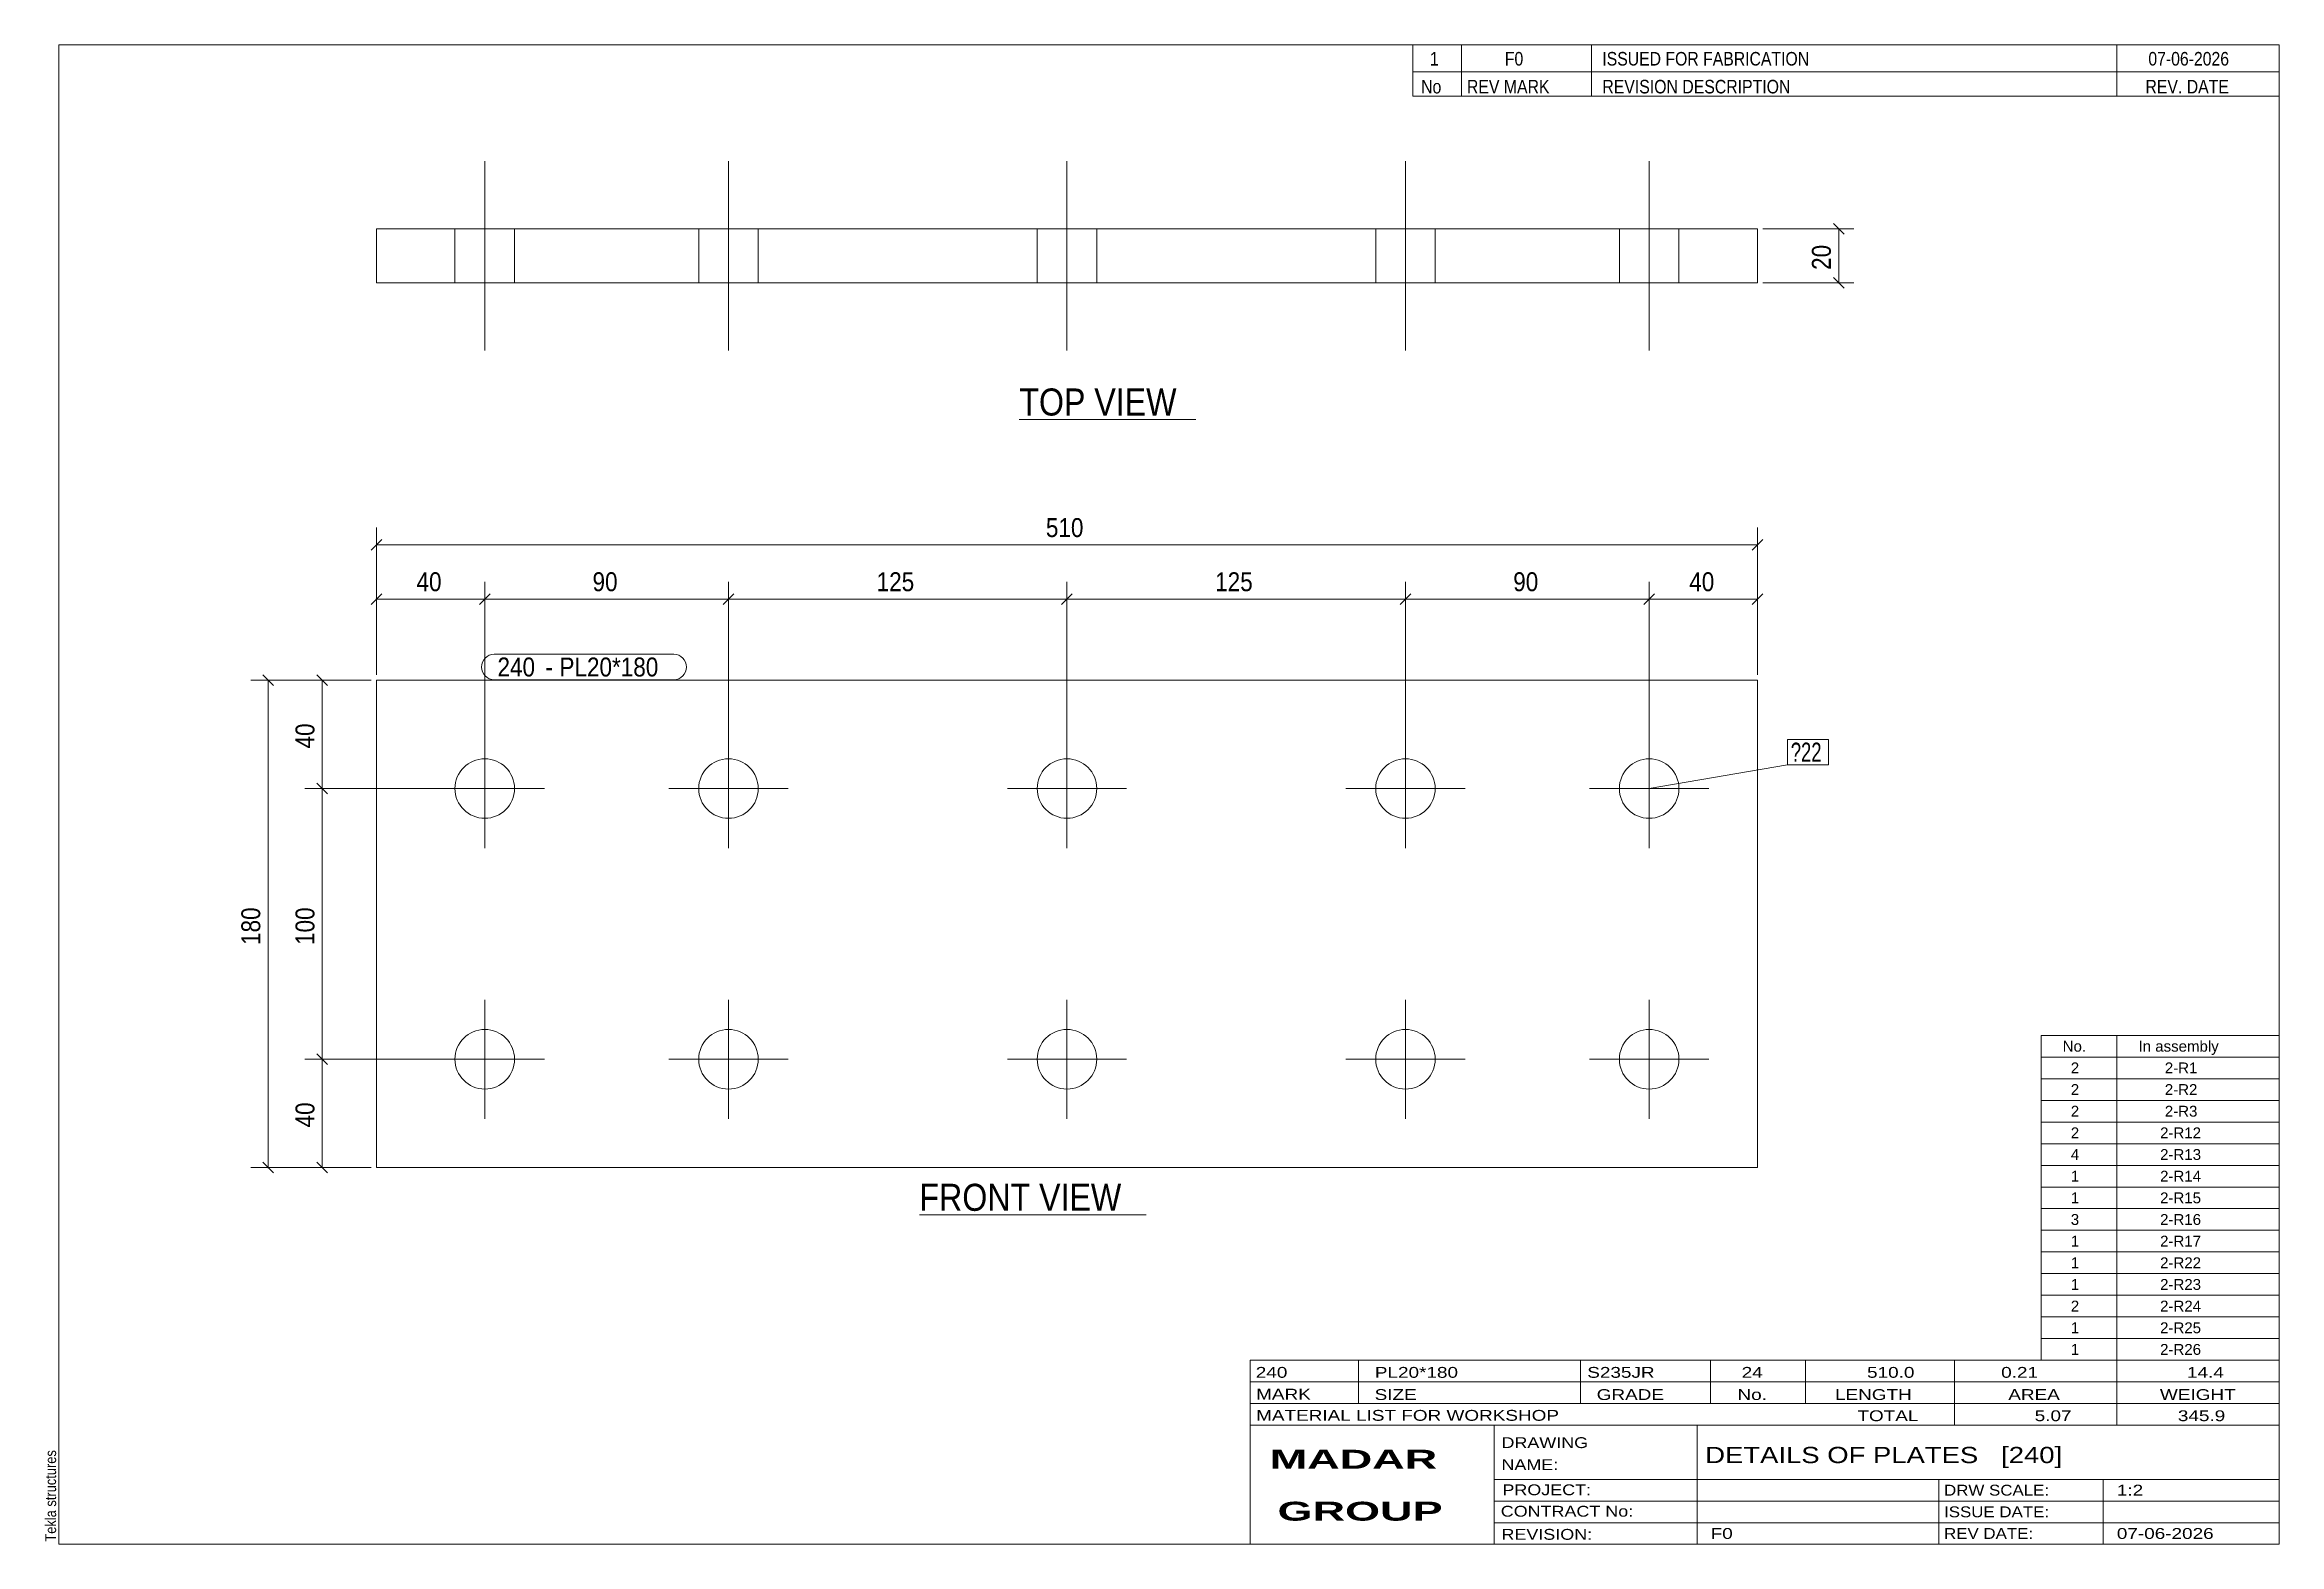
# Model space of a CAD drawing. Header units: millimetres. Extents: x 2 to 415, y 5 to 282.
import ezdxf

# ---------------------------------------------------------------- set-up
doc = ezdxf.new("R2010")
doc.units = ezdxf.units.MM
doc.linetypes.add('XKITLINE00', pattern=[0])
for name, color, linetype, lineweight in [('Bolt', 3, 'Continuous', 0), ('BoltMark', 7, 'Continuous', 0), ('Dimensions', 7, 'Continuous', 0), ('DrawingSheet', 5, 'Continuous', 0), ('OtherObjectType', 7, 'Continuous', 0), ('Part', 2, 'Continuous', 0), ('PartMark', 7, 'Continuous', 0)]:
    doc.layers.add(name, color=color, linetype=linetype, lineweight=lineweight)
doc.styles.add('ARIAL', font='ARIAL.TTF')
doc.styles.add('ARIAL_BOLD', font='ARIALBD.TTF')
doc.styles.add('ARIAL_NARROW', font='ARIALN.TTF')

# ---------------------------------------------------------------- blocks, each defined once
blk = doc.blocks.new('*A1')
at = {"layer": 'Bolt', "color": 3, "linetype": 'XKITLINE00', "lineweight": 0}
for p, q in [((83.65, 155.6), (83.65, 133.6)), ((128.65, 155.6), (128.65, 133.6)), ((191.15, 155.6), (191.15, 133.6)), ((253.65, 155.6), (253.65, 133.6)), ((298.65, 155.6), (298.65, 133.6)), ((72.65, 144.6), (94.65, 144.6)), ((117.65, 144.6), (139.65, 144.6)), ((180.15, 144.6), (202.15, 144.6)), ((242.65, 144.6), (264.65, 144.6)), ((287.65, 144.6), (309.65, 144.6)), ((83.65, 105.6), (83.65, 83.6)), ((128.65, 105.6), (128.65, 83.6)), ((191.15, 105.6), (191.15, 83.6)), ((253.65, 105.6), (253.65, 83.6)), ((298.65, 105.6), (298.65, 83.6)), ((72.65, 94.6), (94.65, 94.6)), ((117.65, 94.6), (139.65, 94.6)), ((180.15, 94.6), (202.15, 94.6)), ((242.65, 94.6), (264.65, 94.6)), ((287.65, 94.6), (309.65, 94.6))]:
    blk.add_line(p, q, dxfattribs=at)
for centre in [(83.65, 144.6), (128.65, 144.6), (191.15, 144.6), (253.65, 144.6), (298.65, 144.6), (83.65, 94.6), (128.65, 94.6), (191.15, 94.6), (253.65, 94.6), (298.65, 94.6)]:
    blk.add_circle(centre, 5.5, dxfattribs=at)
blk = doc.blocks.new('*A2')
at = {"layer": 'Part', "color": 2, "linetype": 'XKITLINE00', "lineweight": 0}
for p, q in [((318.65, 164.6), (63.65, 164.6)), ((63.65, 164.6), (63.65, 74.6)), ((318.65, 74.6), (318.65, 164.6)), ((63.65, 74.6), (318.65, 74.6))]:
    blk.add_line(p, q, dxfattribs=at)
blk = doc.blocks.new('*A3')
at = {"layer": 'Bolt', "color": 3, "linetype": 'XKITLINE00', "lineweight": 0}
for p, q in [((83.65, 260.5), (83.65, 225.5)), ((83.65, 260.5), (83.65, 225.5)), ((128.65, 260.5), (128.65, 225.5)), ((128.65, 260.5), (128.65, 225.5)), ((191.15, 260.5), (191.15, 225.5)), ((191.15, 260.5), (191.15, 225.5)), ((253.65, 260.5), (253.65, 225.5)), ((253.65, 260.5), (253.65, 225.5)), ((298.65, 260.5), (298.65, 225.5)), ((298.65, 260.5), (298.65, 225.5)), ((78.15, 248), (78.15, 238)), ((78.15, 248), (78.15, 238)), ((89.15, 248), (89.15, 238)), ((89.15, 248), (89.15, 238)), ((123.15, 248), (123.15, 238)), ((123.15, 248), (123.15, 238)), ((134.15, 248), (134.15, 238)), ((134.15, 248), (134.15, 238)), ((185.65, 248), (185.65, 238)), ((185.65, 248), (185.65, 238)), ((196.65, 248), (196.65, 238)), ((196.65, 248), (196.65, 238)), ((248.15, 248), (248.15, 238)), ((248.15, 248), (248.15, 238)), ((259.15, 248), (259.15, 238)), ((259.15, 248), (259.15, 238)), ((293.15, 248), (293.15, 238)), ((293.15, 248), (293.15, 238)), ((304.15, 248), (304.15, 238)), ((304.15, 248), (304.15, 238))]:
    blk.add_line(p, q, dxfattribs=at)
blk = doc.blocks.new('*A4')
at = {"layer": 'Part', "color": 2, "linetype": 'XKITLINE00', "lineweight": 0}
for p, q in [((318.65, 248), (63.65, 248)), ((63.65, 248), (63.65, 238)), ((318.65, 248), (318.65, 238)), ((318.65, 238), (63.65, 238))]:
    blk.add_line(p, q, dxfattribs=at)
blk = doc.blocks.new('*A5')
at = {"layer": 'DrawingSheet', "color": 5, "linetype": 'XKITLINE00', "lineweight": 0}
for p, q in [((415, 282), (5, 282)), ((5, 282), (5, 5)), ((415, 5), (415, 282)), ((5, 5), (415, 5))]:
    blk.add_line(p, q, dxfattribs=at)
at = {"layer": 'DrawingSheet', "color": 5, "style": 'ARIAL', "width": 0.85}
blk.add_text('Tekla structures', height=2, rotation=90, dxfattribs=at).set_placement((4.5, 5.5))
blk = doc.blocks.new('*A6')
at = {"layer": 'OtherObjectType', "color": 7, "linetype": 'XKITLINE00', "lineweight": 0}
for p, q in [((371, 99), (415, 99)), ((371, 95), (371, 99)), ((371, 95), (415, 95)), ((371, 91), (371, 95)), ((385, 95), (385, 99)), ((385, 91), (385, 95)), ((415, 95), (415, 99)), ((415, 91), (415, 95)), ((371, 91), (415, 91)), ((371, 87), (371, 91)), ((385, 87), (385, 91)), ((415, 87), (415, 91)), ((371, 87), (415, 87)), ((371, 83), (371, 87)), ((385, 83), (385, 87)), ((415, 83), (415, 87)), ((371, 83), (415, 83)), ((371, 79), (371, 83)), ((385, 79), (385, 83)), ((415, 79), (415, 83)), ((371, 79), (415, 79)), ((371, 75), (371, 79)), ((385, 75), (385, 79)), ((415, 75), (415, 79)), ((371, 75), (415, 75)), ((371, 71), (371, 75)), ((385, 71), (385, 75)), ((415, 71), (415, 75)), ((371, 71), (415, 71)), ((371, 67), (371, 71)), ((385, 67), (385, 71)), ((415, 67), (415, 71)), ((371, 67), (415, 67)), ((371, 63), (371, 67)), ((385, 63), (385, 67)), ((415, 63), (415, 67)), ((371, 63), (415, 63)), ((371, 59), (371, 63)), ((385, 59), (385, 63)), ((415, 59), (415, 63)), ((371, 59), (415, 59)), ((371, 55), (371, 59)), ((385, 55), (385, 59)), ((415, 55), (415, 59)), ((371, 55), (415, 55)), ((371, 51), (371, 55)), ((385, 51), (385, 55)), ((415, 51), (415, 55)), ((371, 51), (415, 51)), ((371, 47), (371, 51)), ((385, 47), (385, 51)), ((415, 47), (415, 51)), ((371, 47), (415, 47)), ((371, 43), (371, 47)), ((385, 43), (385, 47)), ((415, 43), (415, 47)), ((371, 43), (415, 43)), ((371, 39), (371, 43)), ((385, 39), (385, 43)), ((415, 39), (415, 43)), ((371, 39), (415, 39))]:
    blk.add_line(p, q, dxfattribs=at)
at = {"layer": 'OtherObjectType', "color": 7, "style": 'ARIAL_NARROW', "width": 1.211571}
for s, p in [('No.', (375, 96)), ('In assembly', (389, 96)), ('2', (376.5, 92)), ('2-R1', (393.86, 92)), ('2', (376.5, 88)), ('2-R2', (393.86, 88)), ('2', (376.5, 84)), ('2-R3', (393.86, 84)), ('2', (376.5, 80)), ('2-R12', (392.99, 80)), ('4', (376.5, 76)), ('2-R13', (392.99, 76)), ('1', (376.5, 72)), ('2-R14', (392.99, 72)), ('3', (376.5, 64)), ('1', (376.5, 68)), ('2-R15', (392.99, 68)), ('2-R16', (392.99, 64)), ('1', (376.5, 60)), ('2-R17', (392.99, 60)), ('1', (376.5, 56)), ('2-R22', (392.99, 56)), ('1', (376.5, 52)), ('2-R23', (392.99, 52)), ('2', (376.5, 48)), ('2-R24', (392.99, 48)), ('1', (376.5, 44)), ('2-R25', (392.99, 44)), ('1', (376.5, 40)), ('2-R26', (392.99, 40))]:
    blk.add_text(s, height=2, dxfattribs=at).set_placement(p)
blk = doc.blocks.new('*A7')
at = {"layer": 'OtherObjectType', "color": 7, "linetype": 'XKITLINE00', "lineweight": 0}
for p, q in [((255, 282), (415, 282)), ((415, 282), (255, 282)), ((255, 282), (255, 277)), ((264, 282), (264, 277)), ((288, 282), (288, 277)), ((385, 282), (385, 277)), ((415, 282), (415, 277)), ((255, 277), (415, 277)), ((255, 277), (255, 272.5)), ((255, 277), (415, 277)), ((264, 277), (264, 272.5)), ((288, 277), (288, 272.5)), ((385, 277), (385, 272.5)), ((415, 277), (415, 272.5)), ((415, 272.5), (255, 272.5))]:
    blk.add_line(p, q, dxfattribs=at)
at = {"layer": 'OtherObjectType', "color": 7, "style": 'ARIAL_NARROW'}
for s, width, p in [('1', 1.017001, (258.16, 278.15)), ('F0', 1.017001, (272, 278.15)), ('ISSUED FOR FABRICATION', 1.017001, (290, 278.15)), ('07-06-2026', 1.017001, (390.82, 278.15)), ('No', 1.02, (256.54, 273)), ('REV MARK', 1.02, (265, 273)), ('REVISION DESCRIPTION', 1.02, (290, 273)), ('REV. DATE', 1.02, (390.28, 273))]:
    blk.add_text(s, height=2.5, dxfattribs=dict(at, width=width)).set_placement(p)
blk = doc.blocks.new('*A8')
at = {"layer": 'OtherObjectType', "color": 7, "linetype": 'XKITLINE00', "lineweight": 0}
for p, q in [((225, 39), (415, 39)), ((225, 39), (225, 35)), ((225, 39), (415, 39)), ((245, 35), (245, 39)), ((286, 35), (286, 39)), ((310, 35), (310, 39)), ((327.5, 35), (327.5, 39)), ((355, 35), (355, 39)), ((385, 35), (385, 39)), ((415, 35), (415, 39)), ((225, 35), (415, 35)), ((225, 35), (225, 5)), ((225, 35), (415, 35)), ((245, 31), (245, 35)), ((286, 31), (286, 35)), ((310, 31), (310, 35)), ((327.5, 31), (327.5, 35)), ((355, 31), (355, 35)), ((385, 31), (385, 35)), ((415, 31), (415, 35)), ((225, 31), (415, 31)), ((355, 27), (355, 31)), ((385, 27), (385, 31)), ((415, 27), (415, 31)), ((225, 27), (415, 27)), ((270, 21), (270, 27)), ((307.5, 17), (307.5, 27)), ((415, 21), (415, 27)), ((270, 21), (270, 5)), ((415, 17), (415, 21)), ((270, 17), (415, 17)), ((307.5, 5), (307.5, 17)), ((352.16, 13), (352.16, 17)), ((382.5, 5), (382.5, 17)), ((415, 13), (415, 17)), ((270, 13), (415, 13)), ((352.16, 5), (352.16, 13)), ((415, 9), (415, 13)), ((270, 9), (415, 9)), ((415, 5), (415, 9)), ((225, 5), (415, 5)), ((262.5, 5), (415, 5))]:
    blk.add_line(p, q, dxfattribs=at)
at = {"layer": 'OtherObjectType', "color": 7, "style": 'ARIAL_NARROW'}
for s, height, width, p in [('240', 2, 1.525501, (226.01, 35.76)), ('PL20*180', 2, 1.525501, (248, 35.76)), ('S235JR', 2, 1.525501, (287.22, 35.76)), ('24', 2, 1.525501, (315.73, 35.76)), ('510.0', 2, 1.525501, (338.88, 35.76)), ('0.21', 2, 1.525501, (363.64, 35.76)), ('14.4', 2, 1.525501, (397.96, 35.76)), ('MARK', 2, 1.525501, (226.08, 31.73)), ('SIZE', 2, 1.525501, (247.96, 31.66)), ('GRADE', 2, 1.525501, (288.96, 31.66)), ('No.', 2, 1.525501, (314.96, 31.66)), ('LENGTH', 2, 1.525501, (332.96, 31.66)), ('AREA', 2, 1.525501, (364.96, 31.66)), ('WEIGHT', 2, 1.525501, (392.96, 31.66)), ('MATERIAL LIST FOR WORKSHOP', 2, 1.525501, (226.08, 27.82)), ('TOTAL', 2, 1.525501, (337.1, 27.75)), ('5.07', 2, 1.525501, (369.83, 27.75)), ('345.9', 2, 1.525501, (396.27, 27.75)), ('DRAWING', 2, 1.445, (271.38, 22.78)), ('NAME:', 2, 1.445, (271.38, 18.72)), ('DETAILS OF PLATES   [240]', 3, 1.474651, (309, 20)), ('PROJECT:', 2, 1.445, (271.55, 14.07)), ('DRW SCALE:', 2, 1.36, (353.1, 14)), ('1:2', 2, 1.525501, (385, 14)), ('CONTRACT No:', 2, 1.445, (271.25, 10.11)), ('ISSUE DATE:', 2, 1.36, (353.1, 10)), ('REVISION:', 2, 1.445, (271.38, 5.84)), ('F0', 2, 1.525501, (310, 6)), ('REV DATE:', 2, 1.36, (353.1, 6)), ('07-06-2026', 2, 1.525501, (385, 6))]:
    blk.add_text(s, height=height, dxfattribs=dict(at, width=width)).set_placement(p)
at = {"layer": 'OtherObjectType', "color": 1, "style": 'ARIAL_BOLD', "width": 1.7}
for s, p in [('MADAR ', (228.58, 18.97)), ('GROUP', (230.03, 9.37))]:
    blk.add_text(s, height=3.5, dxfattribs=at).set_placement(p)
blk = doc.blocks.new('*A9')
at = {"layer": 'Dimensions', "color": 7, "linetype": 'XKITLINE00', "lineweight": 0}
for p, q in [((64.64, 190.59), (62.66, 188.61)), ((63.65, 165.6), (63.65, 192.8)), ((319.64, 190.59), (317.66, 188.61)), ((318.65, 165.6), (318.65, 192.8)), ((63.65, 189.6), (318.65, 189.6))]:
    blk.add_line(p, q, dxfattribs=at)
at = {"layer": 'Dimensions', "color": 3}
for p in [(63.65, 189.6), (318.65, 189.6)]:
    blk.add_point(p, dxfattribs=at)
at = {"layer": 'Dimensions', "color": 3, "style": 'ARIAL', "width": 0.85}
blk.add_text('510', height=3.5, dxfattribs=at).set_placement((187.26, 191.05))
blk = doc.blocks.new('*A10')
at = {"layer": 'Dimensions', "color": 7, "linetype": 'XKITLINE00', "lineweight": 0}
for p, q in [((63.65, 165.6), (63.65, 182.8)), ((83.65, 145.6), (83.65, 182.8)), ((64.64, 180.59), (62.66, 178.61)), ((63.65, 179.6), (83.65, 179.6)), ((84.64, 180.59), (82.66, 178.61))]:
    blk.add_line(p, q, dxfattribs=at)
at = {"layer": 'Dimensions', "color": 3}
for p in [(63.65, 179.6), (83.65, 179.6)]:
    blk.add_point(p, dxfattribs=at)
at = {"layer": 'Dimensions', "color": 3, "style": 'ARIAL', "width": 0.85}
blk.add_text('40', height=3.5, dxfattribs=at).set_placement((71.05, 181.05))
blk = doc.blocks.new('*A11')
at = {"layer": 'Dimensions', "color": 7, "linetype": 'XKITLINE00', "lineweight": 0}
for p, q in [((83.65, 145.6), (83.65, 182.8)), ((128.65, 145.6), (128.65, 182.8)), ((84.64, 180.59), (82.66, 178.61)), ((83.65, 179.6), (128.65, 179.6)), ((129.64, 180.59), (127.66, 178.61))]:
    blk.add_line(p, q, dxfattribs=at)
at = {"layer": 'Dimensions', "color": 3}
for p in [(83.65, 179.6), (128.65, 179.6)]:
    blk.add_point(p, dxfattribs=at)
at = {"layer": 'Dimensions', "color": 3, "style": 'ARIAL', "width": 0.85}
blk.add_text('90', height=3.5, dxfattribs=at).set_placement((103.55, 181.05))
blk = doc.blocks.new('*A12')
at = {"layer": 'Dimensions', "color": 7, "linetype": 'XKITLINE00', "lineweight": 0}
for p, q in [((128.65, 145.6), (128.65, 182.8)), ((191.15, 145.6), (191.15, 182.8)), ((129.64, 180.59), (127.66, 178.61)), ((128.65, 179.6), (191.15, 179.6)), ((192.14, 180.59), (190.16, 178.61))]:
    blk.add_line(p, q, dxfattribs=at)
at = {"layer": 'Dimensions', "color": 3}
for p in [(128.65, 179.6), (191.15, 179.6)]:
    blk.add_point(p, dxfattribs=at)
at = {"layer": 'Dimensions', "color": 3, "style": 'ARIAL', "width": 0.85}
blk.add_text('125', height=3.5, dxfattribs=at).set_placement((156.01, 181.05))
blk = doc.blocks.new('*A13')
at = {"layer": 'Dimensions', "color": 7, "linetype": 'XKITLINE00', "lineweight": 0}
for p, q in [((191.15, 145.6), (191.15, 182.8)), ((253.65, 145.6), (253.65, 182.8)), ((192.14, 180.59), (190.16, 178.61)), ((191.15, 179.6), (253.65, 179.6)), ((254.64, 180.59), (252.66, 178.61))]:
    blk.add_line(p, q, dxfattribs=at)
at = {"layer": 'Dimensions', "color": 3}
for p in [(191.15, 179.6), (253.65, 179.6)]:
    blk.add_point(p, dxfattribs=at)
at = {"layer": 'Dimensions', "color": 3, "style": 'ARIAL', "width": 0.85}
blk.add_text('125', height=3.5, dxfattribs=at).set_placement((218.51, 181.05))
blk = doc.blocks.new('*A14')
at = {"layer": 'Dimensions', "color": 7, "linetype": 'XKITLINE00', "lineweight": 0}
for p, q in [((253.65, 145.6), (253.65, 182.8)), ((298.65, 145.6), (298.65, 182.8)), ((254.64, 180.59), (252.66, 178.61)), ((253.65, 179.6), (298.65, 179.6)), ((299.64, 180.59), (297.66, 178.61))]:
    blk.add_line(p, q, dxfattribs=at)
at = {"layer": 'Dimensions', "color": 3}
for p in [(253.65, 179.6), (298.65, 179.6)]:
    blk.add_point(p, dxfattribs=at)
at = {"layer": 'Dimensions', "color": 3, "style": 'ARIAL', "width": 0.85}
blk.add_text('90', height=3.5, dxfattribs=at).set_placement((273.55, 181.05))
blk = doc.blocks.new('*A15')
at = {"layer": 'Dimensions', "color": 7, "linetype": 'XKITLINE00', "lineweight": 0}
for p, q in [((298.65, 145.6), (298.65, 182.8)), ((318.65, 165.6), (318.65, 182.8)), ((299.64, 180.59), (297.66, 178.61)), ((298.65, 179.6), (318.65, 179.6)), ((319.64, 180.59), (317.66, 178.61))]:
    blk.add_line(p, q, dxfattribs=at)
at = {"layer": 'Dimensions', "color": 3}
for p in [(298.65, 179.6), (318.65, 179.6)]:
    blk.add_point(p, dxfattribs=at)
at = {"layer": 'Dimensions', "color": 3, "style": 'ARIAL', "width": 0.85}
blk.add_text('40', height=3.5, dxfattribs=at).set_placement((306.05, 181.05))
blk = doc.blocks.new('*A16')
at = {"layer": 'Dimensions', "color": 7, "linetype": 'XKITLINE00', "lineweight": 0}
for p, q in [((42.66, 165.59), (44.64, 163.61)), ((62.65, 164.6), (40.45, 164.6)), ((43.65, 74.6), (43.65, 164.6)), ((62.65, 74.6), (40.45, 74.6)), ((42.66, 75.59), (44.64, 73.61))]:
    blk.add_line(p, q, dxfattribs=at)
at = {"layer": 'Dimensions', "color": 3}
for p in [(43.65, 164.6), (43.65, 74.6)]:
    blk.add_point(p, dxfattribs=at)
at = {"layer": 'Dimensions', "color": 3, "style": 'ARIAL', "width": 0.85}
blk.add_text('180', height=3.5, rotation=90.0002, dxfattribs=at).set_placement((42.2, 115.71))
blk = doc.blocks.new('*A17')
at = {"layer": 'Dimensions', "color": 7, "linetype": 'XKITLINE00', "lineweight": 0}
for p, q in [((52.66, 95.59), (54.64, 93.61)), ((82.65, 94.6), (50.45, 94.6)), ((53.65, 74.6), (53.65, 94.6)), ((62.65, 74.6), (50.45, 74.6)), ((52.66, 75.59), (54.64, 73.61))]:
    blk.add_line(p, q, dxfattribs=at)
at = {"layer": 'Dimensions', "color": 3}
for p in [(53.65, 94.6), (53.65, 74.6)]:
    blk.add_point(p, dxfattribs=at)
at = {"layer": 'Dimensions', "color": 3, "style": 'ARIAL', "width": 0.85}
blk.add_text('40', height=3.5, rotation=90.0002, dxfattribs=at).set_placement((52.2, 82))
blk = doc.blocks.new('*A18')
at = {"layer": 'Dimensions', "color": 7, "linetype": 'XKITLINE00', "lineweight": 0}
for p, q in [((82.65, 144.6), (50.45, 144.6)), ((52.66, 145.59), (54.64, 143.61)), ((53.65, 94.6), (53.65, 144.6)), ((52.66, 95.59), (54.64, 93.61)), ((82.65, 94.6), (50.45, 94.6))]:
    blk.add_line(p, q, dxfattribs=at)
at = {"layer": 'Dimensions', "color": 3}
for p in [(53.65, 144.6), (53.65, 94.6)]:
    blk.add_point(p, dxfattribs=at)
at = {"layer": 'Dimensions', "color": 3, "style": 'ARIAL', "width": 0.85}
blk.add_text('100', height=3.5, rotation=90.0002, dxfattribs=at).set_placement((52.2, 115.71))
blk = doc.blocks.new('*A19')
at = {"layer": 'Dimensions', "color": 7, "linetype": 'XKITLINE00', "lineweight": 0}
for p, q in [((52.66, 165.59), (54.64, 163.61)), ((62.65, 164.6), (50.45, 164.6)), ((53.65, 144.6), (53.65, 164.6)), ((82.65, 144.6), (50.45, 144.6)), ((52.66, 145.59), (54.64, 143.61))]:
    blk.add_line(p, q, dxfattribs=at)
at = {"layer": 'Dimensions', "color": 3}
for p in [(53.65, 164.6), (53.65, 144.6)]:
    blk.add_point(p, dxfattribs=at)
at = {"layer": 'Dimensions', "color": 3, "style": 'ARIAL', "width": 0.85}
blk.add_text('40', height=3.5, rotation=90.0002, dxfattribs=at).set_placement((52.2, 152))
blk = doc.blocks.new('*A20')
at = {"layer": 'BoltMark', "color": 7, "linetype": 'XKITLINE00', "lineweight": 0}
for p, q in [((324.19, 153.68), (331.77, 153.68)), ((324.19, 148.98), (324.19, 153.68)), ((331.77, 148.98), (331.77, 153.68)), ((298.65, 144.6), (324.19, 148.98)), ((324.19, 148.98), (331.77, 148.98))]:
    blk.add_line(p, q, dxfattribs=at)
at = {"layer": 'BoltMark', "color": 3, "style": 'ARIAL_NARROW', "width": 0.85}
blk.add_text('?22', height=3.5, dxfattribs=at).set_placement((324.79, 149.58))
blk = doc.blocks.new('*A21')
at = {"layer": 'PartMark', "color": 7, "linetype": 'XKITLINE00', "lineweight": 0}
for p, q in [((85.4, 169.4), (118.55, 169.4)), ((85.4, 164.7), (118.55, 164.7))]:
    blk.add_line(p, q, dxfattribs=at)
for centre, start, end in [((85.4, 167.05), 90, 270), ((118.55, 167.05), 270, 90)]:
    blk.add_arc(centre, 2.35, start, end, dxfattribs=at)
at = {"layer": 'PartMark', "color": 1, "style": 'ARIAL', "width": 0.85}
blk.add_text('240', height=3.5, dxfattribs=at).set_placement((86, 165.3))
at = {"layer": 'PartMark', "color": 3, "style": 'ARIAL', "width": 0.85}
for s, p in [('-', (94.84, 165.3)), ('PL20*180', (97.44, 165.3))]:
    blk.add_text(s, height=3.5, dxfattribs=at).set_placement(p)
blk = doc.blocks.new('*A22')
at = {"layer": 'OtherObjectType', "color": 7, "linetype": 'XKITLINE00', "lineweight": 0}
blk.add_line((163.91, 65.85), (205.77, 65.85), dxfattribs=at)
at = {"layer": 'OtherObjectType', "color": 3, "style": 'ARIAL', "width": 0.85}
blk.add_text('FRONT VIEW', height=5, dxfattribs=at).set_placement((163.91, 66.6))
blk = doc.blocks.new('*A23')
at = {"layer": 'Dimensions', "color": 7, "linetype": 'XKITLINE00', "lineweight": 0}
for p, q in [((319.65, 248), (336.45, 248)), ((332.66, 248.99), (334.64, 247.01)), ((333.65, 238), (333.65, 248)), ((319.65, 238), (336.45, 238)), ((332.66, 238.99), (334.64, 237.01))]:
    blk.add_line(p, q, dxfattribs=at)
at = {"layer": 'Dimensions', "color": 3}
for p in [(333.65, 248), (333.65, 238)]:
    blk.add_point(p, dxfattribs=at)
at = {"layer": 'Dimensions', "color": 3, "style": 'ARIAL', "width": 0.85}
blk.add_text('20', height=3.5, rotation=90.0002, dxfattribs=at).set_placement((332.2, 240.4))
blk = doc.blocks.new('*A24')
at = {"layer": 'OtherObjectType', "color": 7, "linetype": 'XKITLINE00', "lineweight": 0}
blk.add_line((182.35, 212.75), (214.95, 212.75), dxfattribs=at)
at = {"layer": 'OtherObjectType', "color": 3, "style": 'ARIAL', "width": 0.85}
blk.add_text('TOP VIEW', height=5, dxfattribs=at).set_placement((182.35, 213.5))

msp = doc.modelspace()

# ---------------------------------------------------------------- block references
at = {"lineweight": 0}
for name in ['*A5', '*A7', '*A3', '*A4', '*A23', '*A24', '*A9', '*A10', '*A11', '*A12', '*A13', '*A14', '*A15', '*A21', '*A16', '*A19', '*A2', '*A1', '*A20', '*A18', '*A17', '*A6', '*A22', '*A8']:
    msp.add_blockref(name, (0, 0), dxfattribs=at)

doc.saveas('drawing.dxf')
